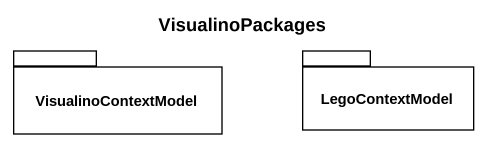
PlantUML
@startuml
title VisualinoPackages
package VisualinoContextModel {
}
package LegoContextModel {
}
@enduml
